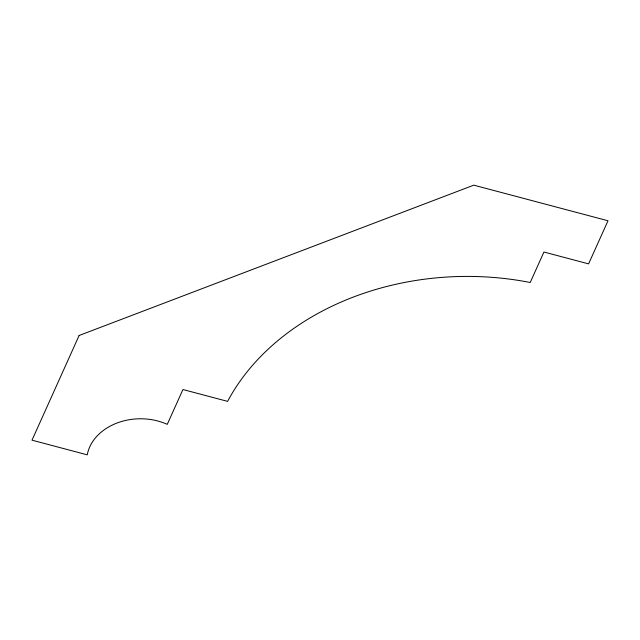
<?xml version="1.0" encoding="UTF-8"?>
<svg xmlns="http://www.w3.org/2000/svg" width="640" height="640" viewBox="0 0 640 640"><rect width="100%" height="100%" fill="white"/><g stroke="black" fill="none" stroke-linecap="round" stroke-linejoin="round"><path stroke-width="0.96" d="M79.12 335.496L32 440.176L87.264 454.84A53.336 41.448 -1.1 0 1 167.264 424.36L182.944 389.528L227.608 401.376A256.856 199.616 -1.1 0 1 530.216 282.496L543.936 252.024L588.6 263.872L608 220.768L473.784 185.16L79.12 335.496"/></g></svg>
